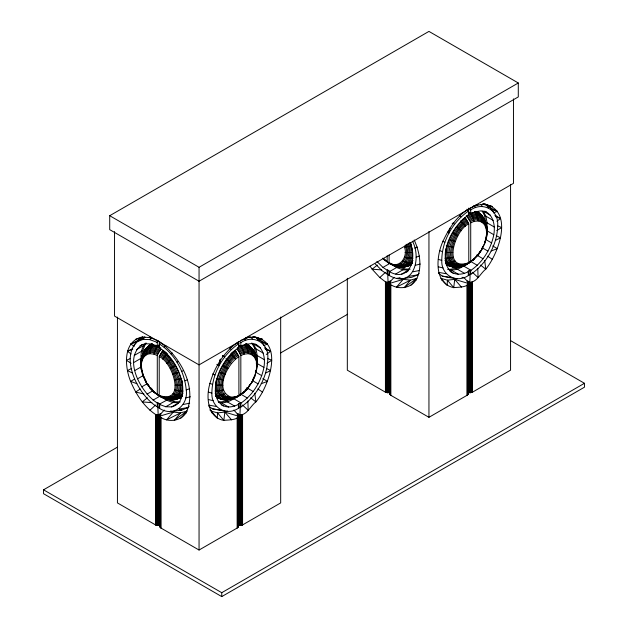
<?xml version="1.0" encoding="UTF-8"?>
<svg xmlns="http://www.w3.org/2000/svg" width="628" height="628" viewBox="0 0 628 628"><rect width="100%" height="100%" fill="white"/><g stroke="black" fill="none" stroke-linecap="round" stroke-linejoin="round"><path stroke-width="0.94" d="M157.73 406.763L157.761 402.674L157.283 402.956L157.283 406.865L159.661 408.059L159.693 403.969L157.761 402.674L157.283 406.865C137.281 395.177 115.921 351.955 142.98 337.189L142.234 336.977C122.578 341.224 124.705 366.917 130.608 381.377C136.119 394.4 144.173 407.117 156.239 414.92C157.659 415.446 159.269 414.865 160.273 413.789L160.949 414.182C160.328 414.896 159.763 415.901 160.109 416.866C168.171 423.068 182.724 421.129 186.885 411.081L180.581 412.879L166.553 419.881L173.289 412.07L180.581 412.879L174.254 420.407L186.885 411.081L180.84 418.162M387.617 274.036L387.649 269.946L387.17 270.228L387.17 274.146L389.548 275.331L389.58 271.249L387.649 269.946L387.17 274.146L382.24 270.841L375.356 264.027M252.503 336.922C285.112 339.74 269.161 386.558 255.879 401.92C250.839 405.547 247.063 414.998 239.927 415.022L240.273 406.748M482.971 203.817C514.889 208.904 499.017 253.139 485.766 269.192C480.726 272.827 476.95 282.278 469.822 282.294L470.16 274.02M256.412 360.817L257.315 363.612L256.766 365.724C255.353 361.783 258.304 356.728 254.568 353.533M484.455 220.813L486.48 224.698L486.08 228.278L486.661 232.996L486.08 238.381L484.392 244.064L485.994 238.059M141.7 360.817L140.853 362.898L141.339 365.724C141.245 360.448 143.938 354.302 149.794 353.697L150.649 348.956L152.847 345.023L156.27 345.361M256.193 360.998L254.505 357.269L251.82 354.781C252.354 350.542 250.556 345.753 246.537 343.846M484.392 224.541L481.707 222.053C482.171 218.144 480.75 213.787 477.311 211.612C481.291 214.619 486.15 218.905 484.392 224.541L486.08 228.278M254.764 343.822C263.807 347.747 265.463 358.706 263.917 367.435C261.099 381.573 253.053 394.792 241.097 403.003L238.42 403.788L238.899 407.988L238.428 407.886L238.42 403.788L238.899 404.071L238.899 407.988C226.794 416.615 211.149 407.996 211.887 393.112C212.036 373.691 222.657 354.906 238.467 343.846L238.899 343.634L237.674 342.488M256.734 362.285L257.19 355.558L256.036 348.933L253.288 343.814L260.534 347.998M484.651 211.094C493.694 215.019 495.359 225.978 493.804 234.707C490.986 248.845 482.94 262.064 470.984 270.283L468.307 271.061L468.786 275.26L468.315 275.166L468.307 271.061L468.786 271.343L468.786 275.26C456.682 283.895 441.037 275.268 441.774 260.385C441.924 240.964 452.545 222.186 468.355 211.118L468.786 210.914L466.949 209.187M486.629 229.565L487.085 222.83L485.923 216.205L483.175 211.094L490.421 215.271M157.283 402.956C141.025 393.042 122.052 358.486 142.415 344.356M141.433 361.932C140.374 355.432 140.947 347.629 146.034 342.904M142.501 355.786L142.886 350.463L145.044 344.725L146.261 343.398M159.661 408.059L159.214 408.169L159.693 403.969L159.214 404.251L159.214 408.169C173.155 417.596 188.557 405.672 186.226 389.878C184.593 371.658 174.717 353.776 159.214 343.814L160.54 342.574M389.548 275.331L389.101 275.441L389.58 271.249L389.101 271.524L389.101 275.441C413.491 289.194 421.631 258.665 412.518 241.231M152.298 389.399L151.081 388.12C147.242 386.448 144.401 379.642 143.474 375.725L141.763 369.963M141.92 360.998L141.708 356.571L143.545 353.533M410.728 285.434L416.772 278.353L404.142 287.679L410.469 280.151L403.176 279.35L396.441 287.153L410.469 280.151L416.772 278.353C412.62 288.401 398.058 290.34 389.996 284.139C389.65 283.181 390.216 282.168 390.836 281.454L390.161 281.069L387.358 282.388L385.427 281.823L379.822 277.56L372.121 269.192L370.096 266.162M486.08 238.381L486.292 235.877M486.355 237.926L487.202 230.884L486.3 228.09M231.622 352.96L235.257 350.314L238.899 356.665L238.899 395.412L235.492 396.857L231.418 397.265L228.804 399.07L225.931 399.903C216.927 398.811 214.486 388.135 216.142 380.576M231.418 397.265C213.285 390.993 227.736 363.29 238.899 356.665M256.797 364.939L256.193 371.109C258.971 361.547 256.083 347.645 245.548 344.097M256.467 370.653L257.26 362.898M462.239 219.706L465.144 217.586L468.786 223.945L468.786 262.685C457.961 272.67 442.01 264.655 445.927 248.79M468.786 262.685C441.657 272.057 454.766 229.62 468.786 223.945M486.512 237.447C490.358 226.072 481.99 207.334 468.08 214.815M160.43 525.707L160.022 526.923L160.949 528.038L199.052 550.034L237.164 528.038L238.091 526.923L237.682 525.707M390.318 392.979L389.909 394.196L390.836 395.31L428.948 417.314L467.051 395.31L467.978 394.196L467.57 392.979M227.422 410.963L224.816 412.086L223.858 420.407C226.174 419.849 241.835 420.477 237.164 414.182L237.839 413.789L239.927 415.022M456.438 278.612L454.703 279.358L453.746 287.679C456.061 287.122 471.722 287.757 467.051 281.454L467.727 281.069L469.822 282.294M140.868 364.319C139.557 354.726 150.147 347.512 158.256 353.313L160.925 349.199C155.634 346.059 147.988 345.785 144.063 351.201L143.349 354.106L143.608 357.269M141.308 361.493L141.653 358.619M159.214 356.665L159.214 395.412C186.343 404.785 173.234 362.34 159.214 356.665L162.856 350.314L166.491 352.96M181.971 380.576C183.619 388.135 181.186 398.811 172.182 399.903L169.309 399.07L166.695 397.265M389.101 254.937L389.101 262.685C399.337 269.608 408.349 256.766 404.463 247.134L411.662 245.98L410.893 243.381M141.449 369.664C146.379 384.273 141.072 373.417 141.708 368.597M150.045 336.844L149.935 337.503L157.416 340.439M254.505 357.269L254.63 353.093C250.91 347.959 243.648 348.195 238.632 351.17L237.188 349.199C242.479 346.059 250.125 345.785 254.05 351.201M219.094 365.637L220.31 359.208L219.094 365.637L216.817 364.366M448.981 232.91L449.852 228.317L448.981 232.91L447.466 232.062M158.06 394.792L160.179 396.339L157.283 394.298L157.283 355.55L153.868 354.098L156.56 347.339L157.981 345.533L159.496 346.177M245.21 390.043L247.032 388.12C251.326 386.228 243.397 393.034 242.173 393.246M236.002 351.272C222.689 358.792 205.27 392.641 226.904 399.738M255.368 373.252L256.35 369.963M256.389 370.575L254.505 376.784L254.63 375.725M465.89 218.552C452.576 226.064 435.157 259.921 456.791 267.018L461.305 264.537M484.588 243.86L486.551 236.937M157.283 355.55L158.256 353.313M486.661 232.996L486.951 232.305C488.207 223.097 478.057 216.142 470.27 221.7L466.29 215.569M185.88 413.287C198.056 387.664 180.157 356.414 159.002 341.342M415.767 280.559C422.856 268.023 419.794 252.495 414.221 239.99M141.708 356.571L145.052 349.521L151.568 343.846M141.449 358.305C143.027 350.377 152.62 348.022 158.837 352.222M144.982 350.369L145.696 348.783L147.235 347.543M145.704 349.718L146.426 348.124M170.196 396.182L174.301 398.207L178.54 398.521L181.924 395.381L182.983 393.034M400.083 263.462L404.197 265.487L408.428 265.801L411.811 262.661L412.871 260.306M252.691 379.775L254.246 376.533M251.742 382.342L254.387 376.839M254.787 376.337L251.867 382.413L248.068 387.971M482.963 246.239L481.409 249.481L481.786 249.701L478.128 255.054L476.919 255.4M484.274 244.111L481.637 249.614L477.696 255.376M484.675 243.617L481.786 249.701L477.955 255.251M144.063 351.201L149.864 344.929L152.565 344.097M239.276 395.821L244.237 391.809L237.934 396.339L240.83 394.298L240.83 355.55L238.632 351.17M467.821 263.619L474.132 259.081L467.075 263.721M162.621 359.153L167.213 353.493M239.111 341.342C223.599 351.79 213.269 368.785 209.069 386.832C206.227 399.329 208.59 417.895 223.858 420.407L217.524 412.894L211.22 411.112L209.815 409.896M483.238 204.21L485.766 204.249C463.99 204.147 449.884 225.358 442.12 243.279C436.209 257.739 434.089 283.424 453.746 287.679L447.411 280.174L441.107 278.385L442.12 280.559M248.986 385.922L249.999 384.438M247.809 388.096L251.255 383.056M480.396 250.972L477.351 255.423L472.06 260.518M235.257 397.555L237.345 396.935L238.899 395.412M140.319 338.123L133.317 346.201M144.723 336.993L137.477 341.648L143.051 339.395L144.911 337.212M173.446 411.285L181.916 410.005L187.937 407.572L189.224 406.167M389.101 271.524C409.55 283.102 417.51 258.069 410.021 242.816M403.333 278.565L411.803 277.278L417.824 274.852L419.111 273.447M160.611 414.033L164.269 410.053M390.498 281.313L394.156 277.333M143.051 339.395L149.652 339.599L151.356 337.762M235.492 396.857L231.756 399.259L228.207 399.18M465.379 264.137C460.63 268.996 452.191 267.379 446.563 264.875L452.906 266.971L457.231 266.547M242.738 393.136L247.463 388.151M248.241 387.774L243.224 392.94M473.112 260.212L478.206 254.78L472.625 260.416M149.652 339.599L156.851 342.229L158.546 340.596M166.695 363.455L171.209 359.491L166.357 354.365L162.11 351.272M159.693 345.047L157.283 346.436L157.283 342.519L158.507 341.373M143.718 352.127L146.913 349.16L147.839 347.237L152.188 345.895L157.243 346.397L160.815 347.92M143.474 353.093C147.203 347.959 154.457 348.195 159.481 351.17M149.935 410.28L155.571 405.044M178.54 398.521L179.545 398.325L182.285 395.781M182.583 396.095L179.545 398.325M379.822 277.56L385.459 272.317M408.428 265.801L409.44 265.597L412.172 263.061M412.47 263.375L409.44 265.597M164.136 347.119L165.855 345.69M147.431 397.814L142.234 401.92L151.89 402.642M377.318 265.087L372.121 269.192L381.785 269.914M218.756 402.336C224.824 403.898 231.214 400.821 235.955 397.163M447.764 269.42C454.397 271.461 461.447 268.054 466.549 263.886M236.701 352.284C222.524 358.737 204.924 401.111 232.588 398.992M237.345 353.344C223.615 359.609 206.573 400.672 233.388 398.615M237.926 354.428C222.602 360.574 208.347 406.858 237.926 396.519M238.444 355.542C223.756 361.461 210.05 405.884 238.444 396.009M266.264 354.475L270.66 351.272L265.055 348.061M466.588 219.557C453.636 226.889 436.695 259.835 457.757 266.735M467.232 220.616C453.502 226.881 436.46 267.952 463.276 265.895M467.813 221.708C452.49 227.846 438.234 274.138 467.813 263.799M468.339 222.814C453.644 228.733 439.945 273.156 468.339 263.289M238.632 396.135L243.986 392.272M496.889 221.221L500.555 218.544L494.95 215.333M468.519 263.407L473.873 259.545M171.02 353.933L172.339 352.991M469.163 263.093L470.717 261.57L470.717 222.822L470.27 221.7M140.248 388.975L135.648 392.068L143.945 393.976M227.917 396.182C224.761 398.545 220.279 399.486 216.668 397.595L223.976 399.887L225.931 399.903M457.804 263.462L453.699 265.487L450.496 265.887L448.455 265.597L445.715 263.061M266.916 363.298L271.743 360.284L267.536 358.455M496.803 230.57L501.631 227.564L497.423 225.727M177.041 362.207L178.431 361.383M176.939 398.984L177.803 398.466M109.712 215.71L428.948 31.4L518.288 82.982L518.288 96.924L199.052 281.234L109.712 229.652L109.712 215.71L199.052 267.293L518.288 82.982M136.355 349.749L145.044 344.725M134.196 355.479L142.886 350.463M140.005 345.753L144.895 343.775L150.704 343.948L157.016 346.264L159.434 344.866M133.678 362.576L140.915 358.392M134.832 370.536L141.269 366.823M137.579 378.825L143.215 375.575M170.196 368.581L175.377 365.59L171.209 359.491M141.74 386.879L147.376 383.622M147.023 394.141L152.659 390.891M153.075 400.13L160.321 395.946M376.91 261.421L382.962 267.402L390.208 263.218M159.214 404.251L168.171 399.408L174.482 401.716L180.291 401.896M389.36 271.696L398.058 266.68L404.369 268.996L410.178 269.169M159.473 404.424L165.792 406.74L174.482 401.716M395.679 274.012L404.369 268.996M165.792 406.74L171.593 406.913L178.839 402.729L173.038 402.556L166.718 400.24L161.113 396.48M401.48 274.185L408.726 270.009L402.925 269.828L396.606 267.52L392.602 264.835M406.379 272.207L407.988 271.28M510.627 340.666L584.456 383.292L584.456 387.193L221.755 596.6L43.544 493.71L43.544 489.809L117.444 447.144M280.528 352.983L347.637 314.243M237.839 524.914L240.202 525.463L242.573 524.914L280.677 502.91L280.677 317.069M467.727 392.186L470.089 392.736L472.46 392.186L510.564 370.19L510.564 184.342M43.544 489.809L221.755 592.699L584.456 383.292M134.502 379.147L130.608 381.377L136.896 383.716M452.184 223.584L453.746 222.736M222.296 356.304L223.858 355.464M134.368 346.24L130.608 344.089L138.419 340.133M495.516 240.351L500.555 237.824L496.261 235.696M265.628 373.071L270.66 370.544L266.374 368.424M131.095 353.949L127.445 351.272L132.5 348.768M455.112 260.965L450.582 262.598L447.167 262.794L446.076 262.661L445.017 260.306M225.224 393.693L220.695 395.318L217.272 395.522L216.189 395.381L215.129 393.034M131.723 368.432L127.445 370.544L132.477 373.079M181.775 371.376L183.439 370.559M347.323 278.243L347.323 370.19L385.427 392.186L387.798 392.736L390.161 392.186M117.436 317.069L117.436 502.91L155.54 524.914L157.911 525.463L160.273 524.914M486.26 212.021L480.977 210.859L474.925 211.856L470.717 213.897L470.717 209.98C482.83 201.345 498.475 209.964 497.729 224.855C497.588 244.268 486.959 263.054 471.149 274.114L468.315 275.166M256.373 344.748L251.09 343.587L245.038 344.584L240.83 346.617L240.83 342.7C252.943 334.065 268.58 342.692 267.842 357.575C267.693 376.996 257.072 395.781 241.262 406.842L238.428 407.886M448.078 268.972L449.836 269.357L455.889 268.36L459.884 266.421M450.025 271.351C455.52 275.441 463.158 274.836 468.786 271.343M218.191 401.692L219.949 402.085L226.001 401.08L229.997 399.149M221.747 405.005C227.006 408.231 233.812 407.109 238.899 404.071M406.826 266.264C401.096 268.501 393.497 266.814 389.101 262.685M230.013 347.786L231.559 347.096M130.553 358.462L126.369 360.284L131.181 363.306M468.504 213.449L470.019 212.806M467.075 216.472C472.366 213.332 480.012 213.065 483.937 218.473M467.821 217.429C472.986 214.368 480.451 214.117 484.282 219.4M468.519 218.442C474.933 214.101 484.847 216.511 486.48 224.698M469.163 219.502C475.38 215.294 484.973 217.657 486.551 225.578M469.744 220.585C477.853 214.784 488.443 221.998 487.132 231.599M470.717 222.822L474.132 221.378L478.206 220.97L481.707 222.053M237.298 347.92C248.382 340.761 259.003 353.187 257.245 364.319M237.934 350.157C243.099 347.096 250.564 346.844 254.395 352.127M239.276 352.222C245.493 348.022 255.086 350.377 256.664 358.305M239.857 353.313C245.862 349.262 255.101 351.562 256.624 359.2M240.383 354.428C248.17 348.862 258.32 355.817 257.064 365.025M240.83 355.55L244.237 354.098L248.319 353.697L251.82 354.781M461.659 266.319L466.588 264.521M467.232 264.207C461.18 267.457 453.809 268.329 447.481 265.291L445.417 263.375M230.013 399.447L232.69 398.309M230.892 399.416L234.385 397.932M237.345 396.935C229.872 401.708 217.335 401.174 215.184 390.891L218.732 390.993L223.537 389.957M171.593 406.913C183.258 404.22 184.122 389.713 181.665 380.152C178.101 367.309 170.675 354.93 159.214 347.731L159.214 343.814M127.445 351.272L132.822 349.113M414.794 248.091L417.392 247.055M184.907 380.819L187.505 379.783M240.697 340.439L248.178 337.503L255.879 336.977M171.209 399.738C183.643 397.453 182.348 381.204 178.572 372.247L172.888 374.17M493.357 212.892L497.392 211.369L488.482 206.816M263.47 345.612L267.504 344.089L257.747 339.104M491.096 250.988L497.392 248.649L492.705 245.964M261.209 383.708L267.504 381.377L262.818 378.684M453.424 257.237L448.62 258.265L445.071 258.163C446.375 263.25 451.257 268.054 456.791 267.018M172.182 399.903L176.028 399.4M416.113 257.158L419.567 256.059M186.226 389.878L189.68 388.787M130.608 344.089L136.865 341.773M396.59 264.537L400.138 266.735C410.814 265.055 411.324 251.404 408.286 243.264M400.138 266.735L401.096 267.018C412.062 265.291 412.588 251.271 409.464 242.91M152.494 343.775C142.642 347.857 139.338 360.378 141.488 370.167M149.119 345.612L152.683 344.513M407.698 265.746L411.293 264.631M148.436 346.381L152.847 345.023M178.705 398.191L181.406 397.359M175.094 399.698L181.437 397.595L174.129 399.887L172.417 399.714M389.902 283.354L403.176 279.35L399.714 277.859M160.014 416.081L173.289 412.07L170.69 410.955M181.775 378.708L174.576 379.854M415.516 265.228L420.25 264.05M185.629 397.956L190.355 396.778M135.648 339.222L141.999 337.809M162.621 396.857L166.357 399.259L169.905 399.18M413.059 271.767L419.543 270.48M183.172 404.487L189.656 403.207M475.286 205.27L478.065 204.775M245.399 337.997L248.178 337.503M438.54 273.227L442.198 276.084L448.698 277.513L450.559 277.207M396.723 278.361L399.369 277.929M408.906 276.312L417.824 274.852M179.019 409.04L187.937 407.572M452.851 252.511L445.527 252.535M222.964 385.239L215.639 385.262M182.473 385.262L175.149 385.239M411.811 262.661L407.305 262.598L402.776 260.965M181.924 395.381L177.418 395.318L172.888 393.693M467.986 283.354L454.703 279.358L447.411 280.174L447.16 285.434L441.107 278.385M238.098 416.081L224.816 412.086L217.524 412.894L217.272 418.162L211.22 411.112L212.233 413.287M471.73 212.641L475.153 212.295L479.564 213.661M241.843 345.361L245.265 345.023L249.677 346.381M225.688 399.714C222.076 400.099 218.002 398.78 215.53 396.095M227.399 399.541L229.11 399.377M398.89 266.649L397.108 266.688M247.895 337.055L250.666 336.922L252.644 339.183M460.787 266.688L459.005 266.649M393.528 264.828L390.655 264.207M464.359 264.828L465.144 264.835M179.239 409.927L181.916 410.005M453.424 247.134L446.225 245.98M223.537 379.854L216.338 378.708M142.234 336.977L151.678 337.809M392.508 264.137L393.858 265.409C406.026 268.878 410.115 253.068 406.049 244.3M393.858 265.409L394.612 265.895C407.211 269.49 411.442 253.115 407.234 244.033M400.656 266.547L404.981 266.971L411.332 264.875L404.024 267.159L394.612 265.895M149.794 353.697L153.868 354.098M164.724 398.615C191.54 400.672 174.498 359.609 160.768 353.344M165.517 398.992C193.189 401.111 175.589 358.737 161.412 352.284M168.995 399.377L170.706 399.541M390.812 263.721L388.724 263.093L383.763 259.081L388.724 263.093M162.856 397.555L160.768 396.935L159.214 395.412M405.036 252.511L412.361 252.535C412.486 258.956 409.205 266.445 402.069 267.183L401.096 267.018M448.698 277.513L456.98 278.777M227.085 411.505L212.311 408.804L208.653 405.947M442.198 276.084L450.959 277.45M212.311 408.804L221.072 410.178M461.933 277.301L463.864 277.639M438.909 272.419L446.225 273.753M209.022 405.139L216.338 406.481M384.36 259.921L385.828 260.518M155.94 393.246C150.587 391.016 145.17 381.581 154.888 392.94M438.391 266.861L443.093 267.928M208.504 399.589L213.206 400.656M482.885 203.943L492.352 206.494L483.811 204.453M256.507 337.793L262.465 339.222L253.845 336.938M455.112 241.45L449.428 239.527M438.32 259.388L441.774 260.385M225.224 374.17L219.541 372.247M208.433 392.108L211.887 393.112M475.435 211.369L478.136 212.201L482.948 216.793L485.067 221.496M446.594 264.631L450.197 265.746M245.619 343.775L247.424 344.332L253.053 349.521L255.18 354.223M245.43 344.513L248.994 345.612M216.707 397.359L219.407 398.191M490.594 209.195L497.392 211.369M261.554 342.189L267.504 344.089M222.084 399.4L223.019 399.698M404.463 257.237L409.268 258.265L412.816 258.163C410.869 267.724 399.259 269.224 391.998 264.733M174.576 389.957L179.38 390.993L182.929 390.891C180.778 401.174 168.233 401.708 160.768 396.935M439.631 250.627L442.371 251.624M209.744 383.355L212.484 384.352M496.049 216.739L500.555 218.544M265.267 349.105L270.66 351.272M389.556 263.289C401.182 271.006 410.21 255.486 405.131 245.367M390.074 263.799L396.229 266.319M160.179 350.157L155.94 348.352L151.081 347.873L146.913 349.16L146.293 354.781M157.73 354.428C147.038 347.158 137.571 360.566 141.645 370.653M165.423 398.309L168.1 399.447M159.661 396.009C188.055 405.884 174.356 361.461 159.661 355.542M163.727 397.932L167.213 399.416M160.187 396.519C189.766 406.858 175.51 360.574 160.187 354.428M442.473 241.183L444.828 242.259M212.586 373.911L214.941 374.979M479.886 214.321L480.765 214.815M482.186 211.11L484.478 215.365L493.168 220.389M494.322 227.014L485.632 221.998L484.478 215.365M468.307 212.5L470.717 213.897M487.367 230.986L493.804 234.707M486.009 239.684L491.645 242.934M482.359 247.895L487.995 251.145M452.623 232.862L457.804 235.853M476.66 255.054L483.105 258.775M470.859 261.586L477.296 265.299M463.739 266.099L470.984 270.283M455.889 268.36L464.579 273.376M449.836 269.357L458.534 274.381M251.836 342.982L254.591 348.093L263.281 353.109M264.435 359.742L255.745 354.718L254.591 348.093M238.42 345.227L240.83 346.617M257.48 363.714L263.917 367.435M255.321 371.941L261.758 375.662M252.472 380.615L258.108 383.873M222.736 365.59L227.917 368.581M251.522 382.209L251.899 382.428L254.701 376.588L256.593 369.138M246.773 387.782L253.217 391.495M240.171 393.842L247.408 398.026M233.851 398.827L241.097 403.003M226.001 401.08L234.691 406.104M219.949 402.085L228.647 407.101M220.302 398.466L221.174 398.984M453.157 223.293L454.554 224.227M222.571 355.55L224.667 356.947M382.962 267.402L387.17 270.228M156.851 342.229L157.283 342.519M487.744 256.24L492.352 259.34M257.857 388.96L262.465 392.068M250.878 347.543L252.417 348.783L253.131 350.369M386.534 261.036L389.36 263.101M384.014 259.545L389.368 263.407M157.283 394.298L153.868 391.809L154.472 392.649M159.481 396.135L155.375 393.136L150.649 388.151M154.127 392.272L158.837 395.821M225.931 358.737L231.418 363.455M453.251 273.211C442.661 266.884 444.522 252.307 447.858 242.298C451.964 231.457 458.856 221.519 468.527 214.957L468.786 210.914M223.356 405.939C212.774 399.604 214.635 385.027 217.971 375.026C222.076 364.185 228.969 354.247 238.64 347.676L238.899 343.634M459.79 215.71L461.164 216.793M229.903 348.43L231.277 349.513M480.569 265.079L485.766 269.192L484.714 260.455M250.682 397.799L255.879 401.92L254.827 393.175M456.791 226.763L461.305 230.735M487.414 205.364L490.366 207.829L493.286 211.487M257.527 338.092L260.479 340.549L263.399 344.207M467.185 210.05L468.355 211.118M237.298 342.778L238.467 343.846M446.076 262.661L449.46 265.801M216.189 395.381L219.572 398.521M215.828 395.781L218.56 398.325M472.429 272.309L478.065 277.56L477.775 268.289M242.534 405.036L248.178 410.28L247.887 401.009M468.724 208.111L470.717 209.98M239.504 341.459L240.83 342.7M460.787 220.766L465.379 226.425M230.892 353.493L235.492 359.153M473.638 205.521L475.647 207.593M244.418 338.939L245.76 340.321M383.496 258.54L385.262 260.416M382.813 258.139L384.776 260.212M463.731 277.333L467.389 281.313M233.844 410.053L237.502 414.033M480.553 204.194L482.532 206.455M454.703 279.358L461.447 287.153M224.816 412.086L231.559 419.881M240.131 345.533L242.738 349.427L244.237 354.098M495.209 215.828L496.418 217.304M486.276 205.011L488.545 207.782M264.718 347.818L266.531 350.031M256.389 337.738L258.658 340.509M245.265 345.023L247.463 348.956L248.319 353.697M470.757 213.677L473.112 217.822L474.132 221.378M147.604 383.692L149.126 385.922M146.293 382.381L150.304 388.096M175.377 365.59L178.572 372.247M143.867 376.533L146.591 382.209L146.214 382.428L143.325 376.337M143.726 376.839L146.363 382.342M484.094 220.02L482.304 216.056L478.881 212.884L474.43 211.51L476.919 215.145L478.206 220.97M481.574 215.396L482.296 216.99M251.687 348.124L252.409 349.718M485.994 223.019L486.7 228.765M256.106 355.746L256.342 357.662M256.577 359.577L256.805 361.493M255.698 354.961L256.004 357.473M411.858 247.856L412.258 251.6M141.316 364.939L141.92 371.109M387.727 274.028L388.065 282.302M157.84 406.748L158.178 415.022M470.246 274.232L470.239 270.126L470.717 274.326L470.717 270.409M240.359 406.952L240.351 402.854L240.83 407.054L240.83 403.137M513.461 98.871L513.461 183.368L199.052 364.884L114.539 316.088L114.539 231.591M472.46 281.823L472.46 392.186M472.13 282.035L472.13 392.351M471.761 282.2L471.761 392.484M471.369 282.31L471.369 392.594M470.953 282.372L470.953 392.673M470.529 282.388L470.529 392.72M470.089 282.349L470.089 392.736M469.658 282.255L469.658 392.72M469.226 282.105L469.226 392.673M468.818 281.909L468.818 392.594M468.425 281.666L468.425 392.484M468.056 281.383L467.978 394.196M467.891 282.875L467.891 394.439M467.727 281.069L467.758 394.682M467.57 282.16L467.57 394.91M467.334 284.806L467.334 395.122M467.051 284.947L467.051 395.31M428.948 231.465L428.948 417.314M390.836 284.947L390.836 395.31M390.553 284.806L390.553 395.122M390.318 284.617L390.318 394.91M390.161 281.069L390.129 394.682M389.996 282.875L389.996 394.439M389.909 283.228L389.909 394.196M389.831 281.383L389.831 392.351M389.462 281.666L389.462 392.484M389.07 281.909L389.07 392.594M388.661 282.105L388.661 392.673M388.23 282.262L388.23 392.72M387.798 282.357L387.798 392.736M387.358 282.388L387.358 392.72M387.17 255.761L387.17 261.57M386.934 282.372L386.934 392.673M386.518 282.31L386.518 392.594M386.126 282.2L386.126 392.484M385.765 282.035L385.765 392.351M385.427 281.823L385.427 392.186M242.573 414.551L242.573 524.914M242.235 414.763L242.235 525.071M241.874 414.92L241.874 525.212M241.482 415.037L241.482 525.322M241.066 415.1L241.066 525.4M240.642 415.116L240.642 525.448M240.202 415.077L240.202 525.463M239.77 414.982L239.77 525.448M239.339 414.833L239.339 525.4M238.93 414.629L238.93 525.322M238.538 414.386L238.538 525.212M238.169 414.103L238.091 526.923M238.004 415.603L238.004 527.167M237.839 413.789L237.871 527.402M237.682 417.345L237.682 527.63M237.447 417.526L237.447 527.842M237.164 417.675L237.164 528.038M221.755 592.699L221.755 596.6M199.052 267.293L199.052 281.234M199.052 281.36L199.052 550.034M160.949 417.675L160.949 528.038M160.666 417.526L160.666 527.842M160.43 414.88L160.43 527.63M160.273 413.789L160.242 527.402M160.109 415.603L160.109 527.167M160.022 415.956L160.022 526.923M159.944 414.103L159.944 525.071M159.575 414.386L159.575 525.212M159.182 414.629L159.182 525.322M158.774 414.833L158.774 525.4M158.342 414.982L158.342 525.448M157.911 415.077L157.911 525.463M157.471 415.116L157.471 525.448M157.047 415.1L157.047 525.4M156.631 415.037L156.631 525.322M156.239 414.92L156.239 525.212M155.87 414.763L155.87 525.071M155.54 414.551L155.54 524.914"/></g></svg>
